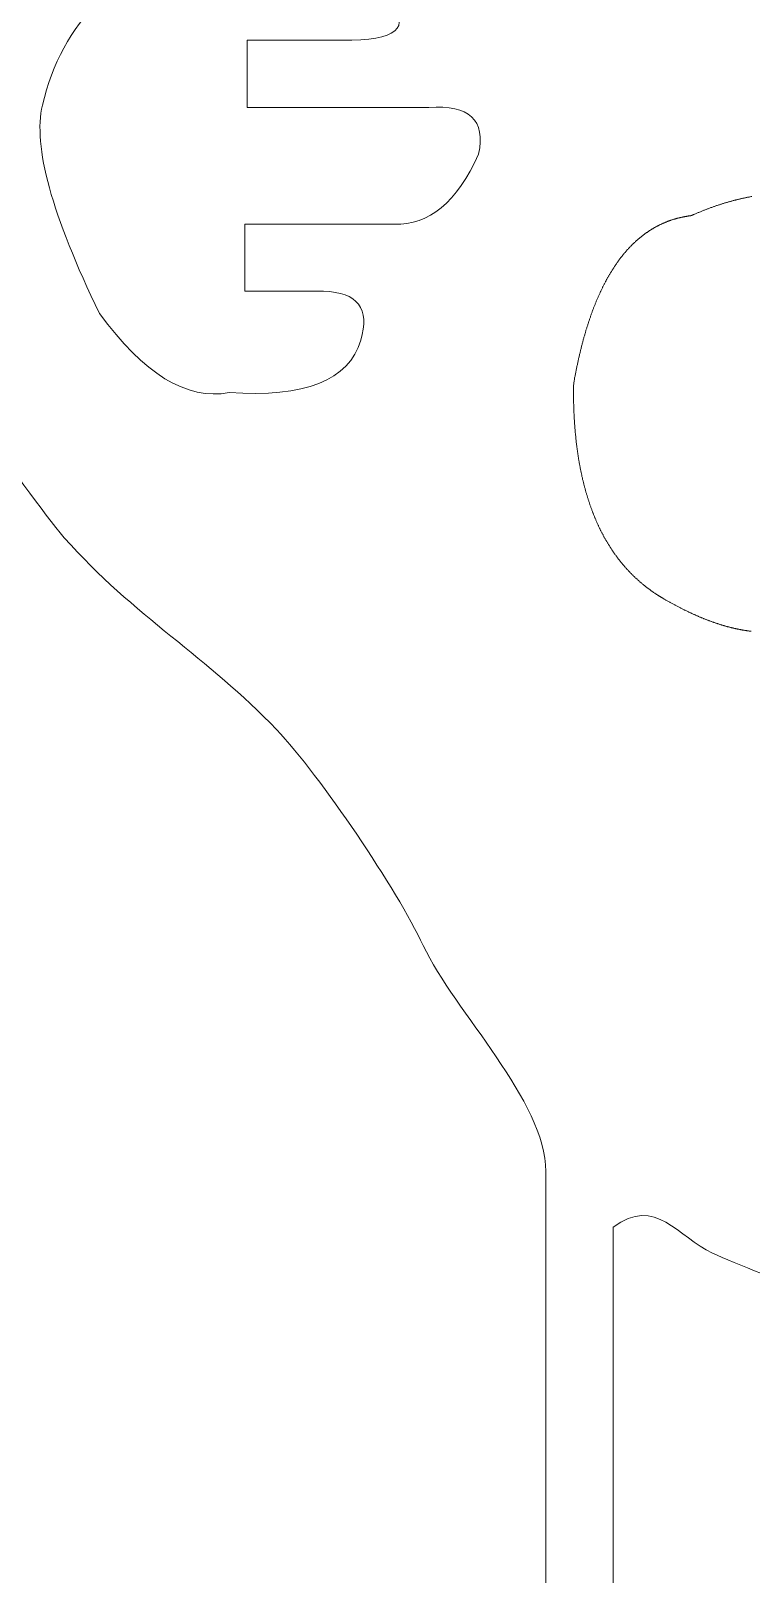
# Model space of a CAD drawing. Header units: inches. Extents: x -9.9 to 9.9, y -6.5 to 6.6.
# Drawn here: x -6.546 to -5.34, y 2.512 to 5.098 of the extents above; entities that cross this region are included whole.
import ezdxf

# ---------------------------------------------------------------- set-up
doc = ezdxf.new("R2010")
doc.units = ezdxf.units.IN
doc.header["$MEASUREMENT"] = 0
doc.layers.add('Layer 1', color=7, linetype='Continuous')

msp = doc.modelspace()

# ---------------------------------------------------------------- linework, layer by layer
at = {"layer": 'Layer 1', "color": 1, "lineweight": 9}
msp.add_lwpolyline([(-5.339, 4.8208), (-5.3401, 4.8206), (-5.3413, 4.8203), (-5.3424, 4.8201), (-5.3435, 4.8199), (-5.3447, 4.8197), (-5.3458, 4.8195), (-5.3469, 4.8193), (-5.3481, 4.819), (-5.3492, 4.8188), (-5.3504, 4.8186), (-5.3515, 4.8183), (-5.3526, 4.8181), (-5.3538, 4.8178), (-5.3549, 4.8176), (-5.3561, 4.8173), (-5.3572, 4.8171), (-5.3584, 4.8168), (-5.3595, 4.8165), (-5.3607, 4.8162), (-5.3618, 4.816), (-5.363, 4.8157), (-5.3641, 4.8154), (-5.3653, 4.8151), (-5.3664, 4.8148), (-5.3676, 4.8145), (-5.3687, 4.8142), (-5.3699, 4.8139), (-5.371, 4.8136), (-5.3722, 4.8133), (-5.3733, 4.813), (-5.3745, 4.8127), (-5.3756, 4.8124), (-5.3768, 4.812), (-5.378, 4.8117), (-5.3791, 4.8114), (-5.3803, 4.811), (-5.3814, 4.8107), (-5.3826, 4.8103), (-5.3838, 4.81), (-5.3849, 4.8096), (-5.3861, 4.8093), (-5.3873, 4.8089), (-5.3884, 4.8085), (-5.3896, 4.8082), (-5.3908, 4.8078), (-5.3919, 4.8074), (-5.3931, 4.807), (-5.3943, 4.8067), (-5.3954, 4.8063), (-5.3966, 4.8059), (-5.3978, 4.8055), (-5.399, 4.8051), (-5.4001, 4.8047), (-5.4013, 4.8043), (-5.4025, 4.8039), (-5.4037, 4.8034), (-5.4048, 4.803), (-5.406, 4.8026), (-5.4072, 4.8022), (-5.4084, 4.8017), (-5.4096, 4.8013), (-5.4107, 4.8009), (-5.4119, 4.8004), (-5.4131, 4.8), (-5.4143, 4.7995), (-5.4155, 4.7991), (-5.4167, 4.7986), (-5.4178, 4.7982), (-5.419, 4.7977), (-5.4202, 4.7972), (-5.4214, 4.7967), (-5.4226, 4.7963), (-5.4238, 4.7958), (-5.425, 4.7953), (-5.4262, 4.7948), (-5.4274, 4.7943), (-5.4286, 4.7938), (-5.4297, 4.7933), (-5.4309, 4.7928), (-5.432, 4.7924), (-5.433, 4.7919), (-5.434, 4.7915), (-5.4349, 4.7911), (-5.4357, 4.7908), (-5.4364, 4.7905), (-5.437, 4.7902), (-5.4375, 4.79), (-5.4379, 4.7898), (-5.4383, 4.7897), (-5.4386, 4.7895), (-5.4388, 4.7894), (-5.439, 4.7893), (-5.4392, 4.7893), (-5.4393, 4.7892), (-5.4395, 4.7891), (-5.4396, 4.7891), (-5.4397, 4.7891), (-5.4397, 4.789), (-5.4398, 4.789), (-5.4399, 4.789), (-5.4399, 4.7889), (-5.44, 4.7889), (-5.44, 4.7889), (-5.4401, 4.7889), (-5.4401, 4.7889), (-5.4401, 4.7889), (-5.4402, 4.7889), (-5.4402, 4.7889), (-5.4402, 4.7888), (-5.4403, 4.7888), (-5.4403, 4.7888), (-5.4403, 4.7888), (-5.4404, 4.7888), (-5.4404, 4.7888), (-5.4405, 4.7888), (-5.4405, 4.7888), (-5.4406, 4.7888), (-5.4407, 4.7888), (-5.4408, 4.7888), (-5.4409, 4.7887), (-5.4411, 4.7887), (-5.4413, 4.7887), (-5.4415, 4.7887), (-5.4417, 4.7886), (-5.442, 4.7886), (-5.4424, 4.7886), (-5.4428, 4.7885), (-5.4432, 4.7884), (-5.4437, 4.7884), (-5.4442, 4.7883), (-5.4448, 4.7882), (-5.4454, 4.7881), (-5.4461, 4.788), (-5.4468, 4.7879), (-5.4476, 4.7877), (-5.4484, 4.7876), (-5.4492, 4.7875), (-5.4501, 4.7873), (-5.4509, 4.7871), (-5.4518, 4.787), (-5.4526, 4.7868), (-5.4535, 4.7866), (-5.4544, 4.7865), (-5.4552, 4.7863), (-5.4561, 4.7861), (-5.4569, 4.7859), (-5.4578, 4.7857), (-5.4586, 4.7855), (-5.4595, 4.7853), (-5.4603, 4.7851), (-5.4612, 4.7849), (-5.462, 4.7847), (-5.4628, 4.7845), (-5.4637, 4.7843), (-5.4645, 4.784), (-5.4653, 4.7838), (-5.4662, 4.7836), (-5.467, 4.7833), (-5.4678, 4.7831), (-5.4687, 4.7828), (-5.4695, 4.7826), (-5.4703, 4.7823), (-5.4711, 4.7821), (-5.472, 4.7818), (-5.4728, 4.7815), (-5.4736, 4.7813), (-5.4744, 4.781), (-5.4752, 4.7807), (-5.476, 4.7804), (-5.4768, 4.7801), (-5.4777, 4.7799), (-5.4785, 4.7796), (-5.4793, 4.7793), (-5.4801, 4.7789), (-5.4809, 4.7786), (-5.4817, 4.7783), (-5.4825, 4.778), (-5.4833, 4.7777), (-5.484, 4.7774), (-5.4848, 4.777), (-5.4856, 4.7767), (-5.4864, 4.7763), (-5.4872, 4.776), (-5.488, 4.7757), (-5.4888, 4.7753), (-5.4896, 4.7749), (-5.4903, 4.7746), (-5.4911, 4.7742), (-5.4919, 4.7739), (-5.4927, 4.7735), (-5.4934, 4.7731), (-5.4942, 4.7727), (-5.495, 4.7723), (-5.4957, 4.7719), (-5.4965, 4.7715), (-5.4973, 4.7711), (-5.498, 4.7707), (-5.4988, 4.7703), (-5.4995, 4.7699), (-5.5003, 4.7695), (-5.501, 4.7691), (-5.5018, 4.7687), (-5.5025, 4.7682), (-5.5033, 4.7678), (-5.504, 4.7674), (-5.5048, 4.7669), (-5.5055, 4.7665), (-5.5063, 4.766), (-5.507, 4.7656), (-5.5077, 4.7651), (-5.5085, 4.7647), (-5.5092, 4.7642), (-5.5099, 4.7637), (-5.5107, 4.7632), (-5.5114, 4.7628), (-5.5121, 4.7623), (-5.5128, 4.7618), (-5.5136, 4.7613), (-5.5143, 4.7608), (-5.515, 4.7603), (-5.5157, 4.7598), (-5.5164, 4.7593), (-5.5172, 4.7588), (-5.5179, 4.7583), (-5.5186, 4.7577), (-5.5193, 4.7572), (-5.52, 4.7567), (-5.5207, 4.7562), (-5.5214, 4.7556), (-5.5221, 4.7551), (-5.5228, 4.7545), (-5.5235, 4.754), (-5.5242, 4.7534), (-5.5249, 4.7529), (-5.5256, 4.7523), (-5.5263, 4.7517), (-5.527, 4.7512), (-5.5276, 4.7506), (-5.5283, 4.75), (-5.529, 4.7494), (-5.5297, 4.7488), (-5.5304, 4.7482), (-5.531, 4.7477), (-5.5317, 4.747), (-5.5324, 4.7464), (-5.5331, 4.7458), (-5.5337, 4.7452), (-5.5344, 4.7446), (-5.5351, 4.744), (-5.5357, 4.7434), (-5.5364, 4.7427), (-5.5371, 4.7421), (-5.5377, 4.7414), (-5.5384, 4.7408), (-5.539, 4.7402), (-5.5397, 4.7395), (-5.5403, 4.7389), (-5.541, 4.7382), (-5.5416, 4.7375), (-5.5423, 4.7369), (-5.5429, 4.7362), (-5.5436, 4.7355), (-5.5442, 4.7348), (-5.5448, 4.7341), (-5.5455, 4.7335), (-5.5461, 4.7328), (-5.5468, 4.7321), (-5.5474, 4.7314), (-5.548, 4.7307), (-5.5486, 4.7299), (-5.5493, 4.7292), (-5.5499, 4.7285), (-5.5505, 4.7278), (-5.5511, 4.7271), (-5.5518, 4.7263), (-5.5524, 4.7256), (-5.553, 4.7248), (-5.5536, 4.7241), (-5.5542, 4.7234), (-5.5548, 4.7226), (-5.5554, 4.7218), (-5.556, 4.7211), (-5.5566, 4.7203), (-5.5573, 4.7195), (-5.5579, 4.7188), (-5.5585, 4.718), (-5.5591, 4.7172), (-5.5596, 4.7164), (-5.5602, 4.7156), (-5.5608, 4.7148), (-5.5614, 4.714), (-5.562, 4.7132), (-5.5626, 4.7124), (-5.5632, 4.7116), (-5.5638, 4.7108), (-5.5643, 4.71), (-5.5649, 4.7092), (-5.5655, 4.7083), (-5.5661, 4.7075), (-5.5667, 4.7067), (-5.5672, 4.7058), (-5.5678, 4.705), (-5.5684, 4.7041), (-5.5689, 4.7033), (-5.5695, 4.7024), (-5.5701, 4.7015), (-5.5706, 4.7007), (-5.5712, 4.6998), (-5.5717, 4.6989), (-5.5723, 4.6981), (-5.5728, 4.6972), (-5.5734, 4.6963), (-5.574, 4.6954), (-5.5745, 4.6945), (-5.575, 4.6936), (-5.5756, 4.6927), (-5.5761, 4.6918), (-5.5767, 4.6909), (-5.5772, 4.6899), (-5.5778, 4.689), (-5.5783, 4.6881), (-5.5788, 4.6872), (-5.5794, 4.6862), (-5.5799, 4.6853), (-5.5804, 4.6844), (-5.5809, 4.6834), (-5.5815, 4.6825), (-5.582, 4.6815), (-5.5825, 4.6805), (-5.583, 4.6796), (-5.5836, 4.6786), (-5.5841, 4.6776), (-5.5846, 4.6767), (-5.5851, 4.6757), (-5.5856, 4.6747), (-5.5861, 4.6737), (-5.5866, 4.6727), (-5.5871, 4.6717), (-5.5876, 4.6707), (-5.5881, 4.6697), (-5.5886, 4.6687), (-5.5891, 4.6677), (-5.5896, 4.6667), (-5.5901, 4.6656), (-5.5906, 4.6646), (-5.5911, 4.6636), (-5.5916, 4.6625), (-5.5921, 4.6615), (-5.5926, 4.6605), (-5.593, 4.6594), (-5.5935, 4.6584), (-5.594, 4.6573), (-5.5945, 4.6562), (-5.595, 4.6552), (-5.5954, 4.6541), (-5.5959, 4.653), (-5.5964, 4.652), (-5.5969, 4.6509), (-5.5973, 4.6498), (-5.5978, 4.6487), (-5.5982, 4.6476), (-5.5987, 4.6465), (-5.5992, 4.6454), (-5.5996, 4.6443), (-5.6001, 4.6432), (-5.6005, 4.6421), (-5.601, 4.641), (-5.6014, 4.6398), (-5.6019, 4.6387), (-5.6023, 4.6376), (-5.6028, 4.6364), (-5.6032, 4.6353), (-5.6037, 4.6341), (-5.6041, 4.633), (-5.6045, 4.6318), (-5.605, 4.6307), (-5.6054, 4.6295), (-5.6059, 4.6284), (-5.6063, 4.6272), (-5.6067, 4.626), (-5.6071, 4.6248), (-5.6076, 4.6237), (-5.608, 4.6225), (-5.6084, 4.6213), (-5.6088, 4.6201), (-5.6092, 4.6189), (-5.6097, 4.6177), (-5.6101, 4.6165), (-5.6105, 4.6153), (-5.6109, 4.614), (-5.6113, 4.6128), (-5.6117, 4.6116), (-5.6121, 4.6104), (-5.6125, 4.6091), (-5.6129, 4.6079), (-5.6133, 4.6066), (-5.6137, 4.6054), (-5.6141, 4.6042), (-5.6145, 4.6029), (-5.6149, 4.6016), (-5.6153, 4.6004), (-5.6157, 4.5991), (-5.6161, 4.5978), (-5.6165, 4.5966), (-5.6169, 4.5953), (-5.6172, 4.594), (-5.6176, 4.5927), (-5.618, 4.5914), (-5.6184, 4.5901), (-5.6187, 4.5888), (-5.6191, 4.5875), (-5.6195, 4.5862), (-5.6199, 4.5849), (-5.6202, 4.5836), (-5.6206, 4.5822), (-5.621, 4.5809), (-5.6213, 4.5796), (-5.6217, 4.5783), (-5.622, 4.5769), (-5.6224, 4.5756), (-5.6227, 4.5742), (-5.6231, 4.5729), (-5.6235, 4.5715), (-5.6238, 4.5702), (-5.6242, 4.5688), (-5.6245, 4.5674), (-5.6248, 4.5661), (-5.6252, 4.5647), (-5.6255, 4.5633), (-5.6259, 4.5619), (-5.6262, 4.5605), (-5.6265, 4.5591), (-5.6269, 4.5577), (-5.6272, 4.5563), (-5.6275, 4.5549), (-5.6279, 4.5535), (-5.6282, 4.5521), (-5.6285, 4.5507), (-5.6288, 4.5493), (-5.6291, 4.5478), (-5.6295, 4.5464), (-5.6298, 4.545), (-5.6301, 4.5435), (-5.6304, 4.5421), (-5.6307, 4.5406), (-5.631, 4.5392), (-5.6313, 4.5377), (-5.6316, 4.5363), (-5.632, 4.5348), (-5.6323, 4.5333), (-5.6326, 4.5318), (-5.6329, 4.5304), (-5.6332, 4.5289), (-5.6334, 4.5274), (-5.6337, 4.5259), (-5.634, 4.5244), (-5.6343, 4.5229), (-5.6346, 4.5214), (-5.6349, 4.5199), (-5.6352, 4.5184), (-5.6355, 4.5169), (-5.6357, 4.5154), (-5.636, 4.5138), (-5.6363, 4.5123), (-5.6365, 4.5108), (-5.6367, 4.5092), (-5.6369, 4.5077), (-5.637, 4.5062), (-5.6372, 4.5046), (-5.6373, 4.5031), (-5.6373, 4.5015), (-5.6374, 4.5), (-5.6374, 4.4985), (-5.6374, 4.4969), (-5.6374, 4.4954), (-5.6374, 4.4938), (-5.6374, 4.4923), (-5.6374, 4.4908), (-5.6374, 4.4893), (-5.6374, 4.4877), (-5.6374, 4.4862), (-5.6374, 4.4847), (-5.6373, 4.4832), (-5.6373, 4.4817), (-5.6373, 4.4802), (-5.6373, 4.4786), (-5.6372, 4.4771), (-5.6372, 4.4756), (-5.6372, 4.4741), (-5.6371, 4.4727), (-5.6371, 4.4712), (-5.637, 4.4697), (-5.637, 4.4682), (-5.6369, 4.4667), (-5.6369, 4.4652), (-5.6368, 4.4637), (-5.6368, 4.4623), (-5.6367, 4.4608), (-5.6367, 4.4593), (-5.6366, 4.4579), (-5.6365, 4.4564), (-5.6365, 4.455), (-5.6364, 4.4535), (-5.6363, 4.452), (-5.6362, 4.4506), (-5.6361, 4.4492), (-5.6361, 4.4477), (-5.636, 4.4463), (-5.6359, 4.4448), (-5.6358, 4.4434), (-5.6357, 4.442), (-5.6356, 4.4405), (-5.6355, 4.4391), (-5.6354, 4.4377), (-5.6353, 4.4363), (-5.6352, 4.4349), (-5.6351, 4.4334), (-5.635, 4.432), (-5.6349, 4.4306), (-5.6347, 4.4292), (-5.6346, 4.4278), (-5.6345, 4.4264), (-5.6344, 4.425), (-5.6342, 4.4236), (-5.6341, 4.4222), (-5.634, 4.4209), (-5.6338, 4.4195), (-5.6337, 4.4181), (-5.6336, 4.4167), (-5.6334, 4.4153), (-5.6333, 4.414), (-5.6331, 4.4126), (-5.633, 4.4112), (-5.6328, 4.4099), (-5.6327, 4.4085), (-5.6325, 4.4072), (-5.6323, 4.4058), (-5.6322, 4.4045), (-5.632, 4.4031), (-5.6318, 4.4018), (-5.6317, 4.4004), (-5.6315, 4.3991), (-5.6313, 4.3978), (-5.6311, 4.3964), (-5.6309, 4.3951), (-5.6308, 4.3938), (-5.6306, 4.3925), (-5.6304, 4.3911), (-5.6302, 4.3898), (-5.63, 4.3885), (-5.6298, 4.3872), (-5.6296, 4.3859), (-5.6294, 4.3846), (-5.6292, 4.3833), (-5.629, 4.382), (-5.6288, 4.3807), (-5.6285, 4.3794), (-5.6283, 4.3781), (-5.6281, 4.3768), (-5.6279, 4.3755), (-5.6277, 4.3743), (-5.6274, 4.373), (-5.6272, 4.3717), (-5.627, 4.3704), (-5.6267, 4.3692), (-5.6265, 4.3679), (-5.6263, 4.3666), (-5.626, 4.3654), (-5.6258, 4.3641), (-5.6255, 4.3629), (-5.6253, 4.3616), (-5.625, 4.3604), (-5.6248, 4.3591), (-5.6245, 4.3579), (-5.6242, 4.3566), (-5.624, 4.3554), (-5.6237, 4.3542), (-5.6234, 4.3529), (-5.6232, 4.3517), (-5.6229, 4.3505), (-5.6226, 4.3493), (-5.6223, 4.3481), (-5.6221, 4.3468), (-5.6218, 4.3456), (-5.6215, 4.3444), (-5.6212, 4.3432), (-5.6209, 4.342), (-5.6206, 4.3408), (-5.6203, 4.3396), (-5.62, 4.3384), (-5.6197, 4.3372), (-5.6194, 4.3361), (-5.6191, 4.3349), (-5.6188, 4.3337), (-5.6185, 4.3325), (-5.6181, 4.3313), (-5.6178, 4.3302), (-5.6175, 4.329), (-5.6172, 4.3278), (-5.6169, 4.3267), (-5.6165, 4.3255), (-5.6162, 4.3243), (-5.6159, 4.3232), (-5.6155, 4.322), (-5.6152, 4.3209), (-5.6148, 4.3197), (-5.6145, 4.3186), (-5.6141, 4.3175), (-5.6138, 4.3163), (-5.6134, 4.3152), (-5.6131, 4.3141), (-5.6127, 4.3129), (-5.6124, 4.3118), (-5.612, 4.3107), (-5.6116, 4.3096), (-5.6113, 4.3085), (-5.6109, 4.3074), (-5.6105, 4.3062), (-5.6102, 4.3051), (-5.6098, 4.304), (-5.6094, 4.3029), (-5.609, 4.3018), (-5.6086, 4.3007), (-5.6082, 4.2997), (-5.6078, 4.2986), (-5.6074, 4.2975), (-5.607, 4.2964), (-5.6066, 4.2953), (-5.6062, 4.2942), (-5.6058, 4.2932), (-5.6054, 4.2921), (-5.605, 4.291), (-5.6046, 4.29), (-5.6042, 4.2889), (-5.6038, 4.2879), (-5.6034, 4.2868), (-5.6029, 4.2857), (-5.6025, 4.2847), (-5.6021, 4.2837), (-5.6016, 4.2826), (-5.6012, 4.2816), (-5.6008, 4.2805), (-5.6003, 4.2795), (-5.5999, 4.2785), (-5.5994, 4.2774), (-5.599, 4.2764), (-5.5985, 4.2754), (-5.5981, 4.2744), (-5.5976, 4.2734), (-5.5972, 4.2723), (-5.5967, 4.2713), (-5.5963, 4.2703), (-5.5958, 4.2693), (-5.5953, 4.2683), (-5.5949, 4.2673), (-5.5944, 4.2663), (-5.5939, 4.2653), (-5.5934, 4.2644), (-5.5929, 4.2634), (-5.5925, 4.2624), (-5.592, 4.2614), (-5.5915, 4.2604), (-5.591, 4.2595), (-5.5905, 4.2585), (-5.59, 4.2575), (-5.5895, 4.2566), (-5.589, 4.2556), (-5.5885, 4.2546), (-5.588, 4.2537), (-5.5875, 4.2527), (-5.587, 4.2518), (-5.5865, 4.2508), (-5.5859, 4.2499), (-5.5854, 4.249), (-5.5849, 4.248), (-5.5844, 4.2471), (-5.5838, 4.2461), (-5.5833, 4.2452), (-5.5828, 4.2443), (-5.5822, 4.2434), (-5.5817, 4.2425), (-5.5812, 4.2415), (-5.5806, 4.2406), (-5.5801, 4.2397), (-5.5795, 4.2388), (-5.579, 4.2379), (-5.5784, 4.237), (-5.5779, 4.2361), (-5.5773, 4.2352), (-5.5767, 4.2343), (-5.5762, 4.2334), (-5.5756, 4.2325), (-5.575, 4.2317), (-5.5745, 4.2308), (-5.5739, 4.2299), (-5.5733, 4.229), (-5.5727, 4.2282), (-5.5721, 4.2273), (-5.5716, 4.2264), (-5.571, 4.2256), (-5.5704, 4.2247), (-5.5698, 4.2238), (-5.5692, 4.223), (-5.5686, 4.2221), (-5.568, 4.2213), (-5.5674, 4.2205), (-5.5668, 4.2196), (-5.5662, 4.2188), (-5.5656, 4.2179), (-5.5649, 4.2171), (-5.5643, 4.2163), (-5.5637, 4.2155), (-5.5631, 4.2146), (-5.5625, 4.2138), (-5.5618, 4.213), (-5.5612, 4.2122), (-5.5606, 4.2114), (-5.5599, 4.2106), (-5.5593, 4.2098), (-5.5587, 4.209), (-5.558, 4.2082), (-5.5574, 4.2074), (-5.5567, 4.2066), (-5.5561, 4.2058), (-5.5554, 4.205), (-5.5548, 4.2042), (-5.5541, 4.2034), (-5.5534, 4.2027), (-5.5528, 4.2019), (-5.5521, 4.2011), (-5.5514, 4.2003), (-5.5508, 4.1996), (-5.5501, 4.1988), (-5.5494, 4.198), (-5.5487, 4.1973), (-5.5481, 4.1965), (-5.5474, 4.1958), (-5.5467, 4.195), (-5.546, 4.1943), (-5.5453, 4.1936), (-5.5446, 4.1928), (-5.5439, 4.1921), (-5.5432, 4.1913), (-5.5425, 4.1906), (-5.5418, 4.1899), (-5.5411, 4.1892), (-5.5404, 4.1884), (-5.5397, 4.1877), (-5.5389, 4.187), (-5.5382, 4.1863), (-5.5375, 4.1856), (-5.5368, 4.1849), (-5.5361, 4.1842), (-5.5353, 4.1835), (-5.5346, 4.1828), (-5.5339, 4.1821), (-5.5331, 4.1814), (-5.5324, 4.1807), (-5.5316, 4.18), (-5.5309, 4.1794), (-5.5301, 4.1787), (-5.5294, 4.178), (-5.5286, 4.1773), (-5.5279, 4.1767), (-5.5271, 4.176), (-5.5264, 4.1753), (-5.5256, 4.1747), (-5.5248, 4.174), (-5.5241, 4.1734), (-5.5233, 4.1727), (-5.5225, 4.1721), (-5.5217, 4.1714), (-5.521, 4.1708), (-5.5202, 4.1701), (-5.5194, 4.1695), (-5.5186, 4.1689), (-5.5178, 4.1682), (-5.517, 4.1676), (-5.5162, 4.167), (-5.5154, 4.1664), (-5.5146, 4.1657), (-5.5138, 4.1651), (-5.513, 4.1645), (-5.5122, 4.1639), (-5.5114, 4.1633), (-5.5106, 4.1627), (-5.5098, 4.1621), (-5.509, 4.1615), (-5.5081, 4.1609), (-5.5073, 4.1603), (-5.5065, 4.1597), (-5.5057, 4.1591), (-5.5048, 4.1586), (-5.504, 4.158), (-5.5032, 4.1574), (-5.5023, 4.1568), (-5.5015, 4.1563), (-5.5006, 4.1557), (-5.4998, 4.1552), (-5.499, 4.1546), (-5.4982, 4.1541), (-5.4975, 4.1536), (-5.4968, 4.1531), (-5.4961, 4.1527), (-5.4955, 4.1523), (-5.4949, 4.152), (-5.4944, 4.1516), (-5.4939, 4.1513), (-5.4935, 4.1511), (-5.4931, 4.1508), (-5.4928, 4.1506), (-5.4925, 4.1504), (-5.4923, 4.1503), (-5.492, 4.1501), (-5.4919, 4.15), (-5.4917, 4.1499), (-5.4916, 4.1499), (-5.4915, 4.1498), (-5.4914, 4.1497), (-5.4913, 4.1497), (-5.4912, 4.1496), (-5.4911, 4.1496), (-5.491, 4.1495), (-5.491, 4.1495), (-5.4909, 4.1495), (-5.4908, 4.1494), (-5.4908, 4.1494), (-5.4907, 4.1493), (-5.4907, 4.1493), (-5.4906, 4.1493), (-5.4905, 4.1492), (-5.4904, 4.1492), (-5.4903, 4.1491), (-5.4902, 4.149), (-5.4901, 4.149), (-5.4899, 4.1489), (-5.4897, 4.1488), (-5.4895, 4.1486), (-5.4893, 4.1485), (-5.489, 4.1483), (-5.4886, 4.1481), (-5.4881, 4.1478), (-5.4876, 4.1475), (-5.487, 4.1472), (-5.4863, 4.1467), (-5.4855, 4.1463), (-5.4846, 4.1458), (-5.4836, 4.1452), (-5.4827, 4.1447), (-5.4816, 4.1441), (-5.4806, 4.1435), (-5.4795, 4.1429), (-5.4785, 4.1423), (-5.4774, 4.1417), (-5.4763, 4.1411), (-5.4753, 4.1405), (-5.4742, 4.1399), (-5.4732, 4.1393), (-5.4721, 4.1387), (-5.4711, 4.1382), (-5.47, 4.1376), (-5.469, 4.137), (-5.4679, 4.1365), (-5.4669, 4.1359), (-5.4658, 4.1353), (-5.4648, 4.1348), (-5.4637, 4.1342), (-5.4627, 4.1337), (-5.4616, 4.1331), (-5.4606, 4.1326), (-5.4595, 4.132), (-5.4585, 4.1315), (-5.4575, 4.131), (-5.4564, 4.1305), (-5.4554, 4.1299), (-5.4544, 4.1294), (-5.4533, 4.1289), (-5.4523, 4.1284), (-5.4513, 4.1279), (-5.4502, 4.1274), (-5.4492, 4.1269), (-5.4482, 4.1264), (-5.4472, 4.1259), (-5.4461, 4.1254), (-5.4451, 4.1249), (-5.4441, 4.1244), (-5.4431, 4.1239), (-5.442, 4.1234), (-5.441, 4.123), (-5.44, 4.1225), (-5.439, 4.122), (-5.438, 4.1216), (-5.437, 4.1211), (-5.4359, 4.1206), (-5.4349, 4.1202), (-5.4339, 4.1197), (-5.4329, 4.1193), (-5.4319, 4.1188), (-5.4309, 4.1184), (-5.4299, 4.118), (-5.4289, 4.1175), (-5.4279, 4.1171), (-5.4269, 4.1167), (-5.4259, 4.1162), (-5.4249, 4.1158), (-5.4239, 4.1154), (-5.4229, 4.115), (-5.4219, 4.1146), (-5.4209, 4.1142), (-5.4199, 4.1138), (-5.4189, 4.1134), (-5.4179, 4.113), (-5.4169, 4.1126), (-5.4159, 4.1122), (-5.415, 4.1118), (-5.414, 4.1114), (-5.413, 4.1111), (-5.412, 4.1107), (-5.411, 4.1103), (-5.41, 4.1099), (-5.4091, 4.1096), (-5.4081, 4.1092), (-5.4071, 4.1089), (-5.4061, 4.1085), (-5.4051, 4.1082), (-5.4042, 4.1078), (-5.4032, 4.1075), (-5.4022, 4.1071), (-5.4013, 4.1068), (-5.4003, 4.1065), (-5.3993, 4.1061), (-5.3984, 4.1058), (-5.3974, 4.1055), (-5.3964, 4.1052), (-5.3955, 4.1049), (-5.3945, 4.1045), (-5.3935, 4.1042), (-5.3926, 4.1039), (-5.3916, 4.1036), (-5.3907, 4.1033), (-5.3897, 4.103), (-5.3888, 4.1027), (-5.3878, 4.1025), (-5.3868, 4.1022), (-5.3859, 4.1019), (-5.3849, 4.1016), (-5.384, 4.1013), (-5.383, 4.1011), (-5.3821, 4.1008), (-5.3812, 4.1005), (-5.3802, 4.1003), (-5.3793, 4.1), (-5.3783, 4.0998), (-5.3774, 4.0995), (-5.3764, 4.0993), (-5.3755, 4.099), (-5.3746, 4.0988), (-5.3736, 4.0986), (-5.3727, 4.0983), (-5.3718, 4.0981), (-5.3708, 4.0979), (-5.3699, 4.0977), (-5.369, 4.0974), (-5.368, 4.0972), (-5.3671, 4.097), (-5.3662, 4.0968), (-5.3653, 4.0966), (-5.3643, 4.0964), (-5.3634, 4.0962), (-5.3625, 4.096), (-5.3616, 4.0958), (-5.3607, 4.0956), (-5.3597, 4.0954), (-5.3588, 4.0953), (-5.3579, 4.0951), (-5.357, 4.0949), (-5.3561, 4.0947), (-5.3552, 4.0946), (-5.3543, 4.0944), (-5.3534, 4.0943), (-5.3525, 4.0941), (-5.3515, 4.094), (-5.3506, 4.0938), (-5.3497, 4.0937), (-5.3488, 4.0935), (-5.3479, 4.0934), (-5.347, 4.0932), (-5.3461, 4.0931), (-5.3452, 4.093), (-5.3443, 4.0929), (-5.3434, 4.0927), (-5.3425, 4.0926), (-5.3417, 4.0925), (-5.3408, 4.0924), (-5.3399, 4.0923)], dxfattribs=at)
for points, knots in [([(-6.0248, 5.0826), (-5.9337, 5.0822), (-5.9076, 5.1037), (-5.9467, 5.1472), (-5.9467, 5.1472), (-5.991, 5.257), (-6.0925, 5.2901), (-6.2514, 5.2466), (-6.2514, 5.2466), (-6.4018, 5.205), (-6.4936, 5.114), (-6.5268, 4.9737), (-6.5268, 4.9737), (-6.5431, 4.9054), (-6.5112, 4.7891), (-6.4311, 4.6247), (-6.4311, 4.6247), (-6.3575, 4.5234), (-6.2853, 4.4792), (-6.2143, 4.4922), (-6.2143, 4.4922), (-6.0873, 4.4837), (-6.0138, 4.513), (-5.9936, 4.5799), (-5.9936, 4.5799), (-5.978, 4.6331), (-5.9988, 4.6605), (-6.0561, 4.662)], [0, 0, 0, 0, 0.142857, 0.142857, 0.142857, 0.142857, 0.285714, 0.285714, 0.285714, 0.285714, 0.428571, 0.428571, 0.428571, 0.428571, 0.571429, 0.571429, 0.571429, 0.571429, 0.714286, 0.714286, 0.714286, 0.714286, 0.857143, 0.857143, 0.857143, 0.857143, 1, 1, 1, 1]), ([(-5.8799, 4.97), (-5.8799, 4.97), (-6.1838, 4.97), (-6.1838, 4.97), (-6.1838, 4.97), (-6.1838, 4.97), (-6.1838, 5.0826), (-6.1838, 5.0826), (-6.1838, 5.0826), (-6.1838, 5.0826), (-6.0248, 5.0826), (-6.0248, 5.0826)], [0, 0, 0, 0, 0.333333, 0.333333, 0.333333, 0.333333, 0.666667, 0.666667, 0.666667, 0.666667, 1, 1, 1, 1]), ([(-5.8799, 4.97), (-5.8119, 4.975), (-5.784, 4.9489), (-5.7963, 4.8918), (-5.7963, 4.8918), (-5.8326, 4.8113), (-5.8796, 4.7722), (-5.9375, 4.7746)], [0, 0, 0, 0, 0.5, 0.5, 0.5, 0.5, 1, 1, 1, 1]), ([(-6.0561, 4.662), (-6.0561, 4.662), (-6.1877, 4.662), (-6.1877, 4.662), (-6.1877, 4.662), (-6.1877, 4.662), (-6.1877, 4.7746), (-6.1877, 4.7746), (-6.1877, 4.7746), (-6.1877, 4.7746), (-5.9375, 4.7746), (-5.9375, 4.7746)], [0, 0, 0, 0, 0.333333, 0.333333, 0.333333, 0.333333, 0.666667, 0.666667, 0.666667, 0.666667, 1, 1, 1, 1]), ([(-6.8207, 4.5602), (-6.7271, 4.605), (-6.5594, 4.3275), (-6.4902, 4.2491), (-6.4902, 4.2491), (-6.3735, 4.1173), (-6.2489, 4.048), (-6.1349, 3.9275), (-6.1349, 3.9275), (-6.06, 3.8483), (-5.9333, 3.6597), (-5.889, 3.5656), (-5.889, 3.5656), (-5.8364, 3.454), (-5.6838, 3.3056), (-5.6838, 3.1871)], [0, 0, 0, 0, 0.25, 0.25, 0.25, 0.25, 0.5, 0.5, 0.5, 0.5, 0.75, 0.75, 0.75, 0.75, 1, 1, 1, 1]), ([(-5.5712, 3.0936), (-5.5712, 3.0936), (-5.5712, 1.7467), (-5.5712, 1.7467), (-5.5712, 1.7467), (-5.5712, 1.7467), (-5.6838, 1.7467), (-5.6838, 1.7467), (-5.6838, 1.7467), (-5.6838, 1.7467), (-5.6838, 3.1871), (-5.6838, 3.1871)], [0, 0, 0, 0, 0.333333, 0.333333, 0.333333, 0.333333, 0.666667, 0.666667, 0.666667, 0.666667, 1, 1, 1, 1]), ([(-5.5712, 3.0936), (-5.4999, 3.1474), (-5.462, 3.0768), (-5.4046, 3.05), (-5.4046, 3.05), (-5.3681, 3.0329), (-5.2734, 2.9989), (-5.2505, 2.9826), (-5.2505, 2.9826), (-5.2261, 2.9525), (-5.217, 2.9355), (-5.217, 2.8954), (-5.217, 2.8954), (-5.217, 2.8954), (-5.217, 2.3459), (-5.217, 2.3459), (-5.217, 2.3459), (-5.217, 2.1957), (-5.3577, 2.2201), (-5.3577, 1.984), (-5.3577, 1.984), (-5.3577, 1.9126), (-5.3477, 1.8667), (-5.3307, 1.8031), (-5.3307, 1.8031), (-5.3215, 1.7686), (-5.2773, 1.6466), (-5.2773, 1.6155), (-5.2773, 1.6155), (-5.2773, 1.6155), (-5.2773, 1.4881), (-5.2773, 1.4881), (-5.2773, 1.4881), (-5.2773, 1.4809), (-5.3286, 1.2884), (-5.3331, 1.267), (-5.3331, 1.267), (-5.3455, 1.2082), (-5.3577, 1.241), (-5.3577, 1.1598), (-5.3577, 1.1598), (-5.3577, 1.1218), (-5.3577, 1.0838), (-5.3577, 1.0458), (-5.3577, 1.0458), (-5.2467, 0.9256), (-5.2233, 0.9245), (-5.2233, 0.7613)], [0, 0, 0, 0, 0.083333, 0.083333, 0.083333, 0.083333, 0.166667, 0.166667, 0.166667, 0.166667, 0.25, 0.25, 0.25, 0.25, 0.333333, 0.333333, 0.333333, 0.333333, 0.416667, 0.416667, 0.416667, 0.416667, 0.5, 0.5, 0.5, 0.5, 0.583333, 0.583333, 0.583333, 0.583333, 0.666667, 0.666667, 0.666667, 0.666667, 0.75, 0.75, 0.75, 0.75, 0.833333, 0.833333, 0.833333, 0.833333, 0.916667, 0.916667, 0.916667, 0.916667, 1, 1, 1, 1])]:
    msp.add_open_spline(points, degree=3, knots=knots, dxfattribs=at)

doc.saveas('drawing.dxf')
